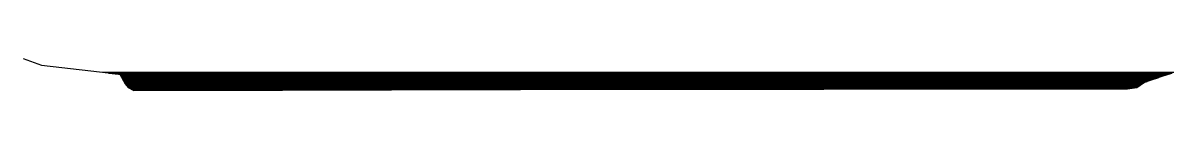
# Model space of a CAD drawing. Header units: inches. Extents: x 0 to 317, y 0 to 9.
import ezdxf

# ---------------------------------------------------------------- set-up
doc = ezdxf.new("R2010")
doc.units = ezdxf.units.IN
doc.header["$MEASUREMENT"] = 0
doc.layers.add('Contour', color=7, linetype='Continuous')
doc.layers.add('WSZ', color=80, linetype='Continuous')

msp = doc.modelspace()

# ---------------------------------------------------------------- linework, layer by layer
at = {"layer": 'Contour'}
msp.add_lwpolyline([(0, 8.78), (5.07, 6.93), (26.62, 4.46), (28.11, 1.84), (28.96, 0.81), (30.52, 0), (136.96, 0.26), (304.08, 0.45), (306.65, 0.84), (308.75, 2.26), (316.86, 5)], dxfattribs=at)
at = {"layer": 'WSZ'}
for p, q in [((21.91, 5), (316.86, 5)), ((22.78, 4.9), (316.57, 4.9)), ((23.65, 4.8), (316.27, 4.8)), ((24.53, 4.7), (315.97, 4.7)), ((25.4, 4.6), (315.68, 4.6)), ((26.27, 4.5), (315.38, 4.5)), ((26.65, 4.4), (315.09, 4.4)), ((26.71, 4.3), (314.79, 4.3)), ((26.77, 4.2), (314.49, 4.2)), ((26.82, 4.1), (314.2, 4.1)), ((26.88, 4), (313.9, 4)), ((26.94, 3.9), (313.6, 3.9)), ((27, 3.8), (313.31, 3.8)), ((27.05, 3.7), (313.01, 3.7)), ((27.11, 3.6), (312.72, 3.6)), ((27.17, 3.5), (312.42, 3.5)), ((27.22, 3.4), (312.12, 3.4)), ((27.28, 3.3), (311.83, 3.3)), ((27.34, 3.2), (311.53, 3.2)), ((27.39, 3.1), (311.24, 3.1)), ((27.45, 3), (310.94, 3)), ((27.51, 2.9), (310.64, 2.9)), ((27.56, 2.8), (310.35, 2.8)), ((27.62, 2.7), (310.05, 2.7)), ((27.68, 2.6), (309.76, 2.6)), ((27.73, 2.5), (309.46, 2.5)), ((27.79, 2.4), (309.16, 2.4)), ((27.85, 2.3), (308.87, 2.3)), ((27.91, 2.2), (308.66, 2.2)), ((27.96, 2.1), (308.51, 2.1)), ((28.02, 2), (308.37, 2)), ((28.08, 1.9), (308.22, 1.9)), ((28.14, 1.8), (308.07, 1.8)), ((28.23, 1.7), (307.92, 1.7)), ((28.31, 1.6), (307.77, 1.6)), ((28.39, 1.5), (307.63, 1.5)), ((28.47, 1.4), (307.48, 1.4)), ((28.56, 1.3), (307.33, 1.3)), ((28.64, 1.2), (307.18, 1.2)), ((28.72, 1.1), (307.03, 1.1)), ((28.8, 1), (306.89, 1)), ((28.89, 0.9), (306.74, 0.9)), ((28.98, 0.8), (306.39, 0.8)), ((29.17, 0.7), (305.73, 0.7)), ((29.36, 0.6), (305.07, 0.6)), ((29.56, 0.5), (304.41, 0.5)), ((29.75, 0.4), (260.1, 0.4)), ((29.94, 0.3), (172.14, 0.3)), ((30.13, 0.2), (112.4, 0.2)), ((30.33, 0.1), (71.46, 0.1))]:
    msp.add_line(p, q, dxfattribs=at)

doc.saveas('drawing.dxf')
